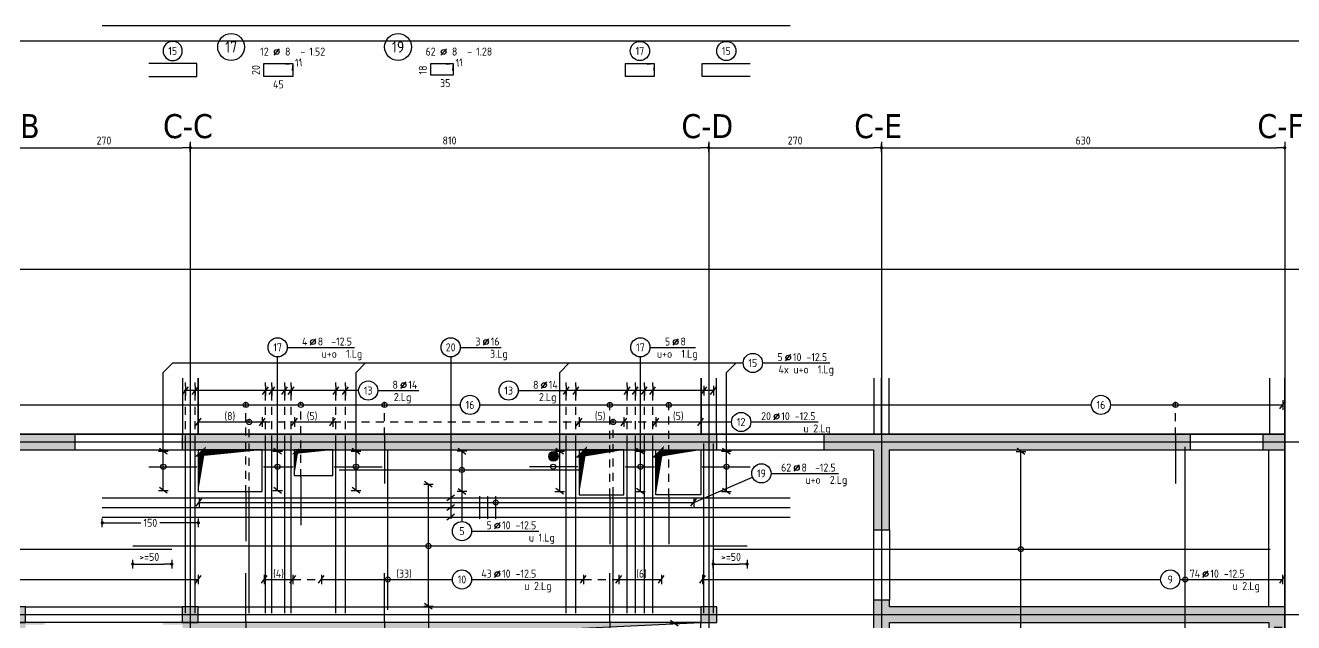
# Model space of a CAD drawing. Extents: x -3 to 123, y 0 to 106.
# Drawn here: x 30.01 to 49.83, y 54.51 to 63.85 of the extents above; entities that cross this region are included whole.
import ezdxf
from ezdxf.enums import TextEntityAlignment as Align

# ---------------------------------------------------------------- set-up
doc = ezdxf.new("R2010")
doc.units = 0
doc.header["$LTSCALE"] = 0.5
doc.header["$MEASUREMENT"] = 0
doc.header["$PDMODE"] = 2
for name, pattern in [('AUSGEZOGEN', [1000.01, 1000, 0.01]), ('HIDDEN', [0.375, 0.25, -0.125]), ('VERDECKT', [0.375, 0.25, -0.125])]:
    doc.linetypes.add(name, pattern=pattern)
doc.layers.get('0').update_dxf_attribs({"linetype": 'CONTINUOUS'})
doc.layers.get('Defpoints').update_dxf_attribs({"linetype": 'CONTINUOUS'})
for name, color, linetype in [('0_H05', 11, 'CONTINUOUS'), ('0_H10', 13, 'CONTINUOUS'), ('ACHSEN', 7, 'CONTINUOUS'), ('BETON', 7, 'CONTINUOUS'), ('DD', 7, 'CONTINUOUS'), ('Decke', 7, 'CONTINUOUS'), ('Decke Lignatur', 21, 'CONTINUOUS'), ('DRUEBER', 7, 'CONTINUOUS'), ('HOLZ-ANS', 21, 'CONTINUOUS'), ('KB', 7, 'CONTINUOUS'), ('MASSE', 7, 'CONTINUOUS'), ('RND', 7, 'CONTINUOUS'), ('SCHATTEN', 253, 'CONTINUOUS'), ('Sturz', 7, 'CONTINUOUS'), ('UZ', 7, 'CONTINUOUS')]:
    doc.layers.add(name, color=color, linetype=linetype)
doc.layers.add('ANSICHTSFENSTER', color=7, linetype='CONTINUOUS', plot=False)
doc.styles.add('HELV', font='tahoma.ttf')
doc.styles.add('TXT', font='isocp.shx')
doc.dimstyles.new('DOT_I', dxfattribs={"dimscale": 0.5, "dimtxt": 0.25, "dimasz": 0.25, "dimexe": 0.1, "dimexo": 0.3, "dimgap": 0.1, "dimtad": 1, "dimdec": 3, "dimzin": 3, "dimtxsty": 'TXT', "dimblk": 'DOT', "dimblk1": 'DOT', "dimblk2": 'DOT', "dimsah": 1, "dimcen": 0.1, "dimse1": 1, "dimse2": 1, "dimazin": 0, "dimtfac": 1, "dimtdec": 4, "dimtix": 1, "dimtmove": 2, "dimatfit": 3, "dimldrblk": 'DOT', "dimfxl": 0.7, "dimfxlon": 1, "dimtvp": 1, "dimtolj": 1, "dimtzin": 0, "dimarcsym": 0})

# ---------------------------------------------------------------- blocks, each defined once
blk = doc.blocks.new('DKB10')
at = {"layer": 'KB', "linetype": 'AUSGEZOGEN'}
h = blk.add_hatch(color=11, dxfattribs=at)
edge = h.paths.add_edge_path()
edge.add_arc((0, 0), 0.075, 0, 360)
blk.add_hatch(color=11, dxfattribs=at).paths.add_polyline_path([(7.859, -5.547), (8.309, -5.547), (8.309, -4.45), (7.859, -4.45)])
h = blk.add_hatch(color=11, dxfattribs=at)
edge = h.paths.add_edge_path()
edge.add_arc((5.675, -4.995), 0.05, 0, 360)
h = blk.add_hatch(color=11, dxfattribs=at)
edge = h.paths.add_edge_path()
edge.add_arc((8.583, -5.525), 0.04, 0, 360)
h = blk.add_hatch(color=11, dxfattribs=at)
edge = h.paths.add_edge_path()
edge.add_arc((8.773, -5.55), 0.05, 0, 360)
h = blk.add_hatch(color=11, dxfattribs=at)
edge = h.paths.add_edge_path()
edge.add_arc((9.273, -5.5), 0.05, 0, 360)
h = blk.add_hatch(color=11, dxfattribs=at)
edge = h.paths.add_edge_path()
edge.add_arc((9.573, -5.5), 0.05, 0, 360)
h = blk.add_hatch(color=11, dxfattribs=at)
edge = h.paths.add_edge_path()
edge.add_arc((10.785, -5.51), 0.0625, 0, 360)
h = blk.add_hatch(color=11, dxfattribs=at)
edge = h.paths.add_edge_path()
edge.add_arc((11.085, -5.51), 0.0625, 0, 360)
h = blk.add_hatch(color=11, dxfattribs=at)
edge = h.paths.add_edge_path()
edge.add_arc((5.335, -7.465), 0.05, 0, 360)
h = blk.add_hatch(color=11, dxfattribs=at)
edge = h.paths.add_edge_path()
edge.add_arc((11.075, -9.49), 0.0625, 0, 360)
h = blk.add_hatch(color=11, dxfattribs=at)
edge = h.paths.add_edge_path()
edge.add_arc((0, -13.05), 0.075, 0, 360)
h = blk.add_hatch(color=11, dxfattribs=at)
edge = h.paths.add_edge_path()
edge.add_arc((11.075, -13.05), 0.0625, 0, 360)
at = {"color": 0, "linetype": 'ByBlock'}
for points in [[(7.859, -5.547), (8.309, -5.547), (8.309, -4.45), (7.859, -4.45)], [(5.6, -9.09), (5.25, -9.09), (5.25, -7.59), (5.6, -7.59)]]:
    blk.add_lwpolyline(points, close=True, dxfattribs=at)
for centre, radius in [((0, 0), 0.075), ((5.675, -4.995), 0.05), ((8.583, -5.525), 0.04), ((8.773, -5.55), 0.05), ((9.273, -5.5), 0.05), ((9.573, -5.5), 0.05), ((10.785, -5.51), 0.0625), ((11.085, -5.51), 0.0625), ((5.335, -7.465), 0.05), ((11.075, -9.49), 0.0625), ((0, -13.05), 0.075), ((11.075, -13.05), 0.0625)]:
    blk.add_circle(centre, radius, dxfattribs=at)
at = {"layer": 'KB', "color": 8, "linetype": 'HIDDEN'}
for centre in [(8.084, -4.666), (8.084, -5.323)]:
    blk.add_circle(centre, 0.175, dxfattribs=at)
at = {"layer": 'KB', "color": 11, "linetype": 'AUSGEZOGEN'}
blk.add_solid([(5.25, -9.09), (5.6, -9.09), (5.25, -7.59), (5.6, -7.59)], dxfattribs=at)
blk = doc.blocks.new('DD10')
at = {"color": 0, "linetype": 'ByBlock'}
for points in [[(9.125, -0.775), (10.125, -0.775), (10.125, -0.125), (9.125, -0.125)], [(10.625, -0.525), (11.225, -0.525), (11.225, -0.125), (10.625, -0.125)], [(15.075, -0.825), (15.775, -0.825), (15.775, -0.125), (15.075, -0.125)], [(16.275, -0.125), (16.975, -0.125), (16.975, -0.825), (16.275, -0.825)], [(21.575, -9.69), (21.775, -9.69), (21.775, -9.09), (21.575, -9.09)], [(15.775, -12.775), (15.175, -12.775), (15.175, -13.375), (15.775, -13.375)], [(16.925, -12.775), (16.325, -12.775), (16.325, -13.375), (16.925, -13.375)], [(9.725, -12.975), (9.125, -12.975), (9.125, -13.375), (9.725, -13.375)], [(10.825, -12.975), (10.225, -12.975), (10.225, -13.375), (10.825, -13.375)]]:
    blk.add_lwpolyline(points, close=True, dxfattribs=at)
at = {"layer": 'DD', "color": 15, "linetype": 'AUSGEZOGEN'}
for points in [[(9.125, -0.775, 0, 0.106, 0), (9.178, -0.129, 0, 0, 0), (9.128, -0.175, 0.101, 0, 0), (10.125, -0.125, 0, 0, 0)], [(10.625, -0.525, 0, 0.0652, 0), (10.658, -0.128, 0, 0, 0), (10.627, -0.156, 0.0622, 0, 0), (11.225, -0.125, 0, 0, 0)], [(15.075, -0.825, 0, 0.114, 0), (15.132, -0.13, 0, 0, 0), (15.08, -0.182, 0.114, 0, 0), (15.775, -0.125, 0, 0, 0)], [(16.275, -0.825, 0, 0.114, 0), (16.332, -0.13, 0, 0, 0), (16.28, -0.182, 0.114, 0, 0), (16.975, -0.125, 0, 0, 0)], [(21.775, -9.69, 0, 0.0326, 0), (21.576, -9.674, 0, 0, 0), (21.59, -9.69, 0.0297, 0, 0), (21.575, -9.09, 0, 0, 0)], [(15.175, -13.375, 0, 0.0978, 0), (15.224, -12.779, 0, 0, 0), (15.179, -12.824, 0.0978, 0, 0), (15.775, -12.775, 0, 0, 0)], [(16.325, -13.375, 0, 0.0978, 0), (16.374, -12.779, 0, 0, 0), (16.329, -12.824, 0.0978, 0, 0), (16.925, -12.775, 0, 0, 0)], [(9.125, -13.375, 0, 0.0652, 0), (9.158, -12.978, 0, 0, 0), (9.127, -13.006, 0.0622, 0, 0), (9.725, -12.975, 0, 0, 0)], [(10.225, -13.375, 0, 0.0652, 0), (10.258, -12.978, 0, 0, 0), (10.227, -13.006, 0.0622, 0, 0), (10.825, -12.975, 0, 0, 0)]]:
    blk.add_lwpolyline(points, format="xyseb", dxfattribs=at)
blk = doc.blocks.new('DOT')
at = {"color": 0, "linetype": 'ByBlock'}
for p, q in [((0, 0), (-1, 0)), ((0, 0.54), (0, -0.54))]:
    blk.add_line(p, q, dxfattribs=at)
at = {"color": 0, "linetype": 'ByBlock', "const_width": 0.2}
blk.add_lwpolyline([(-0.1, 0, 1), (0.1, 0, 1)], format="xyb", close=True, dxfattribs=at)
blk = doc.blocks.new('*D29')
at = {"layer": 'Defpoints', "color": 0, "linetype": 'AUSGEZOGEN', "transparency": 16777216}
for p in [(6.3, 1.902), (9, 1.902), (9, 1.902)]:
    blk.add_point(p, dxfattribs=at)
at = {"layer": 'MASSE', "color": 0, "linetype": 'AUSGEZOGEN', "lineweight": -2, "transparency": 16777216}
blk.add_line((6.425, 1.902), (8.875, 1.902), dxfattribs=at)
at = {"layer": 'MASSE', "color": 0, "linetype": 'AUSGEZOGEN', "lineweight": -2, "transparency": 16777216, "xscale": 0.125, "yscale": 0.125, "zscale": 0.125, "rotation": 180}
blk.add_blockref('DOT', (6.3, 1.902), dxfattribs=at)
at = {"layer": 'MASSE', "color": 0, "linetype": 'AUSGEZOGEN', "lineweight": -2, "transparency": 16777216, "xscale": 0.125, "yscale": 0.125, "zscale": 0.125}
blk.add_blockref('DOT', (9, 1.902), dxfattribs=at)
at = {"layer": 'MASSE', "color": 0, "linetype": 'AUSGEZOGEN', "transparency": 16777216, "insert": (7.65, 2.014), "char_height": 0.125, "attachment_point": 5, "style": 'TXT'}
blk.add_mtext('\\A1;270', dxfattribs=at)
blk = doc.blocks.new('*D30')
at = {"layer": 'Defpoints', "color": 0, "linetype": 'AUSGEZOGEN', "transparency": 16777216}
for p in [(9, 1.902), (17.1, 1.902), (17.1, 1.902)]:
    blk.add_point(p, dxfattribs=at)
at = {"layer": 'MASSE', "color": 0, "linetype": 'AUSGEZOGEN', "lineweight": -2, "transparency": 16777216}
blk.add_line((9.125, 1.902), (16.975, 1.902), dxfattribs=at)
at = {"layer": 'MASSE', "color": 0, "linetype": 'AUSGEZOGEN', "lineweight": -2, "transparency": 16777216, "xscale": 0.125, "yscale": 0.125, "zscale": 0.125, "rotation": 180}
blk.add_blockref('DOT', (9, 1.902), dxfattribs=at)
at = {"layer": 'MASSE', "color": 0, "linetype": 'AUSGEZOGEN', "lineweight": -2, "transparency": 16777216, "xscale": 0.125, "yscale": 0.125, "zscale": 0.125}
blk.add_blockref('DOT', (17.1, 1.902), dxfattribs=at)
at = {"layer": 'MASSE', "color": 0, "linetype": 'AUSGEZOGEN', "transparency": 16777216, "insert": (13.05, 2.014), "char_height": 0.125, "attachment_point": 5, "style": 'TXT'}
blk.add_mtext('\\A1;810', dxfattribs=at)
blk = doc.blocks.new('*D31')
at = {"layer": 'Defpoints', "color": 0, "linetype": 'AUSGEZOGEN', "transparency": 16777216}
for p in [(17.1, 1.902), (19.8, 1.902), (19.8, 1.902)]:
    blk.add_point(p, dxfattribs=at)
at = {"layer": 'MASSE', "color": 0, "linetype": 'AUSGEZOGEN', "lineweight": -2, "transparency": 16777216}
blk.add_line((17.225, 1.902), (19.675, 1.902), dxfattribs=at)
at = {"layer": 'MASSE', "color": 0, "linetype": 'AUSGEZOGEN', "lineweight": -2, "transparency": 16777216, "xscale": 0.125, "yscale": 0.125, "zscale": 0.125, "rotation": 180}
blk.add_blockref('DOT', (17.1, 1.902), dxfattribs=at)
at = {"layer": 'MASSE', "color": 0, "linetype": 'AUSGEZOGEN', "lineweight": -2, "transparency": 16777216, "xscale": 0.125, "yscale": 0.125, "zscale": 0.125}
blk.add_blockref('DOT', (19.8, 1.902), dxfattribs=at)
at = {"layer": 'MASSE', "color": 0, "linetype": 'AUSGEZOGEN', "transparency": 16777216, "insert": (18.45, 2.014), "char_height": 0.125, "attachment_point": 5, "style": 'TXT'}
blk.add_mtext('\\A1;270', dxfattribs=at)
blk = doc.blocks.new('*D32')
at = {"layer": 'Defpoints', "color": 0, "linetype": 'AUSGEZOGEN', "transparency": 16777216}
for p in [(19.8, 1.902), (26.1, 1.902), (26.1, 1.902)]:
    blk.add_point(p, dxfattribs=at)
at = {"layer": 'MASSE', "color": 0, "linetype": 'AUSGEZOGEN', "lineweight": -2, "transparency": 16777216}
blk.add_line((19.925, 1.902), (25.975, 1.902), dxfattribs=at)
at = {"layer": 'MASSE', "color": 0, "linetype": 'AUSGEZOGEN', "lineweight": -2, "transparency": 16777216, "xscale": 0.125, "yscale": 0.125, "zscale": 0.125, "rotation": 180}
blk.add_blockref('DOT', (19.8, 1.902), dxfattribs=at)
at = {"layer": 'MASSE', "color": 0, "linetype": 'AUSGEZOGEN', "lineweight": -2, "transparency": 16777216, "xscale": 0.125, "yscale": 0.125, "zscale": 0.125}
blk.add_blockref('DOT', (26.1, 1.902), dxfattribs=at)
at = {"layer": 'MASSE', "color": 0, "linetype": 'AUSGEZOGEN', "transparency": 16777216, "insert": (22.95, 2.014), "char_height": 0.125, "attachment_point": 5, "style": 'TXT'}
blk.add_mtext('\\A1;630', dxfattribs=at)
blk = doc.blocks.new('Beton 2.OG')
at = {"color": 0, "linetype": 'ByBlock', "flags": 128}
for points in [[(7.26, 13.75), (0.06, 13.75), (0.06, 13.47), (0.05, 13.47), (0.05, 12.825), (0.3, 12.825), (0.3, 13.5), (7.26, 13.5)], [(17.285, 13.75), (8.935, 13.75), (8.935, 13.5), (17.285, 13.5)], [(19.985, 12.25), (19.985, 13.5), (24.685, 13.5), (24.685, 13.75), (18.96, 13.75), (18.96, 13.5), (19.735, 13.5), (19.735, 12.25)], [(26.16, 13.5), (26.16, 13.75), (25.82, 13.75), (25.82, 13.5)], [(26.16, 10.73), (26.16, 11.05), (19.985, 11.05), (19.985, 11.15), (19.735, 11.15), (19.735, 10.7), (19.985, 10.7), (19.985, 10.8), (25.91, 10.8), (25.91, 10.73)], [(6.235, 10.8), (6.485, 10.8), (6.485, 11.05), (6.235, 11.05)], [(8.935, 10.8), (9.185, 10.8), (9.185, 11.05), (8.935, 11.05)], [(17.035, 10.8), (17.285, 10.8), (17.285, 11.05), (17.035, 11.05)]]:
    blk.add_lwpolyline(points, close=True, dxfattribs=at)
blk = doc.blocks.new('Beton 1.OG')
at = {"color": 0, "linetype": 'ByBlock', "flags": 128}
for points in [[(7.26, 13.75), (0, 13.75), (0, 13.47), (-3.6, 13.47), (-3.6, 13.22), (0, 13.22), (0, 9.669), (0.3, 9.669), (0.3, 13.5), (7.26, 13.5)], [(17.285, 13.75), (8.935, 13.75), (8.935, 13.5), (17.285, 13.5)], [(19.985, 12.25), (19.985, 13.5), (24.685, 13.5), (24.685, 13.75), (18.96, 13.75), (18.96, 13.5), (19.735, 13.5), (19.735, 12.25)], [(26.16, 13.5), (26.16, 13.75), (25.82, 13.75), (25.82, 13.5)], [(26.16, 10.7), (26.16, 11.05), (19.985, 11.05), (19.985, 11.15), (19.735, 11.15), (19.735, 10.7), (19.985, 10.7), (19.985, 10.8), (25.91, 10.8), (25.91, 10.7)], [(6.235, 10.8), (6.485, 10.8), (6.485, 11.05), (6.235, 11.05)], [(8.935, 10.8), (9.185, 10.8), (9.185, 11.05), (8.935, 11.05)], [(17.035, 10.8), (17.285, 10.8), (17.285, 11.05), (17.035, 11.05)]]:
    blk.add_lwpolyline(points, close=True, dxfattribs=at)
blk = doc.blocks.new('*D91')
at = {"layer": 'Defpoints', "color": 0, "linetype": 'AUSGEZOGEN', "transparency": 16777216}
for p in [(31.691, 55.711), (32.301, 55.661), (32.301, 55.428)]:
    blk.add_point(p, dxfattribs=at)
at = {"layer": 'RND', "color": 0, "linetype": 'AUSGEZOGEN', "lineweight": -2, "transparency": 16777216}
blk.add_line((31.816, 55.428), (32.176, 55.428), dxfattribs=at)
at = {"layer": 'RND', "color": 0, "linetype": 'AUSGEZOGEN', "lineweight": -2, "transparency": 16777216, "xscale": 0.125, "yscale": 0.125, "zscale": 0.125, "rotation": 180}
blk.add_blockref('DOT', (31.691, 55.428), dxfattribs=at)
at = {"layer": 'RND', "color": 0, "linetype": 'AUSGEZOGEN', "lineweight": -2, "transparency": 16777216, "xscale": 0.125, "yscale": 0.125, "zscale": 0.125}
blk.add_blockref('DOT', (32.301, 55.428), dxfattribs=at)
at = {"layer": 'RND', "color": 0, "linetype": 'AUSGEZOGEN', "transparency": 16777216, "insert": (31.949, 55.54), "char_height": 0.125, "attachment_point": 5, "style": 'TXT'}
blk.add_mtext('\\A1;>=50', dxfattribs=at)
blk = doc.blocks.new('lei_gre')
at = {"layer": 'RND', "color": 7, "linetype": 'Continuous'}
for p, q in [((-0.09, -0.12), (0.09, 0.12)), ((0, 0.15), (0, -0.15))]:
    blk.add_line(p, q, dxfattribs=at)
blk = doc.blocks.new('RND_LEI')
at = {"layer": 'RND', "color": 7, "linetype": 'Continuous'}
blk.add_line((1.022, 0.066), (1.19, 0.27), dxfattribs=at)
for centre, radius in [((0, 0), 0.3), ((1.106, 0.168), 0.075)]:
    blk.add_circle(centre, radius, dxfattribs=at)
at = {"layer": 'RND', "color": 7, "linetype": 'Continuous', "style": 'TXT'}
blk.add_attdef('POSL', text='', height=0.25, dxfattribs=at).set_placement((0, 0), align=Align.MIDDLE)
blk.add_attdef('ANZ', text='', height=0.25, dxfattribs=at).set_placement((0.931, 0.057), align=Align.RIGHT)
for tag, p in [('DUM', (1.253, 0.057)), ('ABSTD', (1.674, 0.057)), ('POSTXT', (0.374, -0.327))]:
    blk.add_attdef(tag, p, '', height=0.25, dxfattribs=at)
blk = doc.blocks.new('*D84')
at = {"layer": 'Defpoints', "color": 0, "linetype": 'AUSGEZOGEN', "transparency": 16777216}
for p in [(31.216, 56.073), (31.216, 56.073), (32.716, 56.073)]:
    blk.add_point(p, dxfattribs=at)
at = {"layer": 'MASSE', "color": 0, "linetype": 'AUSGEZOGEN', "lineweight": -2, "transparency": 16777216}
for p, q in [((31.341, 56.073), (31.816, 56.073)), ((32.591, 56.073), (32.116, 56.073))]:
    blk.add_line(p, q, dxfattribs=at)
at = {"layer": 'MASSE', "color": 0, "linetype": 'AUSGEZOGEN', "lineweight": -2, "transparency": 16777216, "xscale": 0.125, "yscale": 0.125, "zscale": 0.125, "rotation": 180}
blk.add_blockref('DOT', (31.216, 56.073), dxfattribs=at)
at = {"layer": 'MASSE', "color": 0, "linetype": 'AUSGEZOGEN', "lineweight": -2, "transparency": 16777216, "xscale": 0.125, "yscale": 0.125, "zscale": 0.125}
blk.add_blockref('DOT', (32.716, 56.073), dxfattribs=at)
at = {"layer": 'MASSE', "color": 0, "linetype": 'AUSGEZOGEN', "transparency": 16777216, "insert": (31.966, 56.073), "char_height": 0.125, "attachment_point": 5, "style": 'TXT'}
blk.add_mtext('\\A1;150', dxfattribs=at)
blk = doc.blocks.new('RND_AUSZ')
at = {"layer": 'RND', "color": 7, "linetype": 'Continuous'}
blk.add_line((1.341, 0.262), (1.509, 0.466), dxfattribs=at)
at = {"layer": 'RND', "color": 1, "linetype": 'Continuous'}
blk.add_circle((0, 0.52), 0.42, dxfattribs=at)
at = {"layer": 'RND', "color": 7, "linetype": 'Continuous'}
blk.add_circle((1.425, 0.364), 0.075, dxfattribs=at)
at = {"layer": 'RND', "color": 7, "linetype": 'Continuous', "style": 'TXT'}
blk.add_text('-', height=0.25, dxfattribs=at).set_placement((2.163, 0.25))
for tag, p in [('WIEOFT', (-0.536, 0.25)), ('STK', (1.174, 0.25))]:
    blk.add_attdef(tag, text='', height=0.25, dxfattribs=at).set_placement(p, align=Align.RIGHT)
at = {"layer": 'RND', "color": 1, "linetype": 'Continuous', "style": 'TXT'}
blk.add_attdef('POS', text='', height=0.35, dxfattribs=at).set_placement((0, 0.52), align=Align.MIDDLE)
at = {"layer": 'RND', "color": 7, "linetype": 'Continuous', "style": 'TXT'}
for tag, p in [('DS', (1.683, 0.25)), ('LANG', (2.441, 0.25)), ('TEXT', (3.669, 0.25))]:
    blk.add_attdef(tag, p, '', height=0.25, dxfattribs=at)
blk = doc.blocks.new('RND_HIN')
at = {"layer": 'RND', "color": 7, "linetype": 'Continuous'}
blk.add_circle((0, 0), 0.3, dxfattribs=at)
at = {"layer": 'RND', "color": 7, "linetype": 'Continuous', "style": 'TXT'}
blk.add_attdef('POSI', text='', height=0.25, dxfattribs=at).set_placement((0, 0), align=Align.MIDDLE)
blk = doc.blocks.new('*D95')
at = {"layer": 'Defpoints', "color": 0, "linetype": 'AUSGEZOGEN', "transparency": 16777216}
for p in [(41.291, 55.711), (40.761, 55.661), (41.291, 55.428)]:
    blk.add_point(p, dxfattribs=at)
at = {"layer": 'RND', "color": 0, "linetype": 'AUSGEZOGEN', "lineweight": -2, "transparency": 16777216}
blk.add_line((40.886, 55.428), (41.166, 55.428), dxfattribs=at)
at = {"layer": 'RND', "color": 0, "linetype": 'AUSGEZOGEN', "lineweight": -2, "transparency": 16777216, "xscale": 0.125, "yscale": 0.125, "zscale": 0.125, "rotation": 180}
blk.add_blockref('DOT', (40.761, 55.428), dxfattribs=at)
at = {"layer": 'RND', "color": 0, "linetype": 'AUSGEZOGEN', "lineweight": -2, "transparency": 16777216, "xscale": 0.125, "yscale": 0.125, "zscale": 0.125}
blk.add_blockref('DOT', (41.291, 55.428), dxfattribs=at)
at = {"layer": 'RND', "color": 0, "linetype": 'AUSGEZOGEN', "transparency": 16777216, "insert": (41.039, 55.54), "char_height": 0.125, "attachment_point": 5, "style": 'TXT'}
blk.add_mtext('\\A1;>=50', dxfattribs=at)
blk = doc.blocks.new('Achsen EG')
at = {"color": 0, "linetype": 'ByBlock', "lineweight": -2}
for p, q in [((9, 1.994), (9, -17.354)), ((17.1, 1.994), (17.1, -17.354)), ((19.8, 1.994), (19.8, -17.354)), ((26.1, 1.994), (26.1, -17.354)), ((-4.623, 0), (28.285, 0)), ((-4.623, -2.7), (28.285, -2.7)), ((-4.623, -5.4), (28.285, -5.4))]:
    blk.add_line(p, q, dxfattribs=at)
at = {"layer": 'ACHSEN', "color": 6, "linetype": 'AUSGEZOGEN', "style": 'HELV'}
for s, p in [('C-B', (5.873, 2.052)), ('C-C', (8.573, 2.052)), ('C-D', (16.673, 2.052)), ('C-E', (19.373, 2.052)), ('C-F', (25.673, 2.052))]:
    blk.add_text(s, height=0.375, dxfattribs=at).set_placement(p)
at = {"layer": 'MASSE', "color": 7, "linetype": 'AUSGEZOGEN'}
for base, p1, p2, picture, middle in [((9, 1.902), (6.3, 1.902), (9, 1.902), '*D29', (7.65, 2.014)), ((17.1, 1.902), (9, 1.902), (17.1, 1.902), '*D30', (13.05, 2.014)), ((19.8, 1.902), (17.1, 1.902), (19.8, 1.902), '*D31', (18.45, 2.014)), ((26.1, 1.902), (19.8, 1.902), (26.1, 1.902), '*D32', (22.95, 2.014))]:
    dim = blk.add_linear_dim(base=base, p1=p1, p2=p2, dimstyle='DOT_I', override={"dimdec": 0, "dimlfac": 100}, dxfattribs=at)
    dim.commit()
    dim.dimension.update_dxf_attribs({"geometry": picture, "text_midpoint": middle})

msp = doc.modelspace()

# ---------------------------------------------------------------- hatches: boundary and pattern name
at = {"layer": '0_H05', "linetype": 'AUSGEZOGEN'}
h = msp.add_hatch(color=11, dxfattribs=at)
h.paths.add_polyline_path([(49.441, 53.392), (49.691, 53.392), (49.691, 54.442), (49.441, 54.442)])
h.paths.add_polyline_path([(49.441, 49.882), (49.691, 49.882), (49.691, 50.932), (49.441, 50.932)])
h.paths.add_polyline_path([(25.266, 46.662), (25.466, 46.662), (25.466, 54.512), (25.266, 54.512)])
h.paths.add_polyline_path([(25.516, 54.562), (29.766, 54.562), (29.766, 54.762), (25.516, 54.762)])
h.paths.add_polyline_path([(25.516, 46.412), (29.766, 46.412), (29.766, 46.612), (25.516, 46.612)])
h.paths.add_polyline_path([(44.566, 44.147), (44.816, 44.147), (44.816, 45.247), (44.566, 45.247)])
h.paths.add_polyline_path([(23.581, 56.982), (23.581, 57.182), (19.931, 57.182), (19.931, 56.982)])
edge = h.paths.add_edge_path(flags=16)
edge.add_line((21.581, 57.182), (21.581, 56.982))
at = {"layer": '0_H10', "linetype": 'AUSGEZOGEN'}
h = msp.add_hatch(color=256, dxfattribs=at)
h.paths.add_polyline_path([(40.816, 57.462), (32.466, 57.462), (32.466, 57.212), (40.816, 57.212)])
h.paths.add_polyline_path([(49.691, 57.212), (49.691, 57.462), (49.351, 57.462), (49.351, 57.212)])
h.paths.add_polyline_path([(43.516, 55.962), (43.516, 57.212), (48.216, 57.212), (48.216, 57.462), (42.491, 57.462), (42.491, 57.212), (43.266, 57.212), (43.266, 55.962)])
h.paths.add_polyline_path([(49.441, 49.882), (49.441, 43.962), (46.866, 43.962), (46.866, 45.912), (44.566, 45.912), (44.566, 45.247), (44.816, 45.247), (44.816, 45.662), (46.616, 45.662), (46.616, 43.962), (44.816, 43.962), (44.816, 44.147), (44.566, 44.147), (44.566, 43.962), (43.516, 43.962), (43.516, 44.147), (43.266, 44.147), (43.266, 43.962), (42.491, 43.962), (42.491, 43.712), (49.691, 43.712), (49.691, 49.882)])
h.paths.add_polyline_path([(49.441, 53.392), (49.441, 50.932), (49.691, 50.932), (49.691, 53.392)])
h.paths.add_polyline_path([(49.691, 54.442), (49.691, 54.762), (43.516, 54.762), (43.516, 54.862), (43.266, 54.862), (43.266, 54.412), (43.516, 54.412), (43.516, 54.512), (49.441, 54.512), (49.441, 54.442)])
h.paths.add_polyline_path([(51.586, 46.387), (51.836, 46.387), (51.836, 54.787), (51.586, 54.787)])
h.paths.add_polyline_path([(43.516, 50.882), (43.266, 50.882), (43.266, 53.402), (43.516, 53.402)])
h.paths.add_polyline_path([(30.791, 57.462), (23.591, 57.462), (23.591, 57.182), (23.581, 57.182), (23.581, 56.537), (23.831, 56.537), (23.831, 57.212), (30.791, 57.212)])
h.paths.add_polyline_path([(30.791, 43.962), (23.831, 43.962), (23.831, 44.632), (23.581, 44.632), (23.581, 43.962), (23.591, 43.962), (23.591, 43.712), (30.791, 43.712)])
h.paths.add_polyline_path([(43.516, 47.497), (43.266, 47.497), (43.266, 49.872), (43.516, 49.872)], flags=17)
h.paths.add_polyline_path([(40.816, 43.962), (32.466, 43.962), (32.466, 43.712), (40.816, 43.712)])
h.paths.add_polyline_path([(25.266, 54.512), (25.516, 54.512), (25.516, 54.762), (25.266, 54.762)])
h.paths.add_polyline_path([(29.766, 54.512), (30.016, 54.512), (30.016, 54.762), (29.766, 54.762)])
h.paths.add_polyline_path([(40.566, 54.512), (40.816, 54.512), (40.816, 54.762), (40.566, 54.762)])
h.paths.add_polyline_path([(32.466, 54.512), (32.716, 54.512), (32.716, 54.762), (32.466, 54.762)])
h.paths.add_polyline_path([(25.266, 46.412), (25.516, 46.412), (25.516, 46.662), (25.266, 46.662)])
h.paths.add_polyline_path([(29.766, 46.412), (30.016, 46.412), (30.016, 46.662), (29.766, 46.662)])
h.paths.add_polyline_path([(40.566, 46.412), (40.816, 46.412), (40.816, 46.662), (40.566, 46.662)])
h.paths.add_polyline_path([(32.466, 46.412), (32.716, 46.412), (32.716, 46.662), (32.466, 46.662)])
h.paths.add_polyline_path([(23.581, 45.732), (23.831, 45.732), (23.831, 46.662), (23.581, 46.662)])
h.paths.add_polyline_path([(23.581, 54.512), (23.831, 54.512), (23.831, 55.437), (23.581, 55.437)])
at = {"layer": 'SCHATTEN', "linetype": 'AUSGEZOGEN'}
h = msp.add_hatch(color=15, dxfattribs=at)
h.paths.add_polyline_path([(32.166, 54.512), (32.166, 54.482), (32.466, 54.482), (32.466, 54.128), (40.566, 54.512)])
h.paths.add_polyline_path([(30.316, 54.482), (30.316, 54.512), (25.516, 54.512), (25.516, 46.662), (26.216, 53.832), (30.016, 54.012), (30.016, 54.482)])

# ---------------------------------------------------------------- linework, layer by layer
at = {"layer": 'ANSICHTSFENSTER', "color": 2, "linetype": 'AUSGEZOGEN'}
msp.add_lwpolyline([(15.629, 22.053), (84.8, 22.053), (84.8, 63.603), (15.629, 63.603)], close=True, dxfattribs=at)
at = {"layer": 'Decke', "linetype": 'Continuous'}
for points in [[(23.531, 43.712), (49.691, 43.712), (49.691, 57.462), (23.591, 57.462), (23.591, 57.182), (19.931, 57.182), (19.931, 51.087), (23.531, 51.087)], [(25.516, 46.662), (40.566, 46.662), (40.566, 54.512), (25.516, 54.512)]]:
    msp.add_lwpolyline(points, close=True, dxfattribs=at)
at = {"layer": 'Decke Lignatur', "linetype": 'AUSGEZOGEN'}
msp.add_lwpolyline([(29.891, 58.337), (29.891, 57.462), (32.711, 57.462), (32.711, 58.337)], dxfattribs=at)
at = {"layer": 'Decke Lignatur'}
for points in [[(32.711, 58.337), (32.711, 57.462), (40.571, 57.462), (40.571, 58.337)], [(40.571, 58.337), (40.571, 57.462), (43.391, 57.462), (43.391, 58.337)], [(43.391, 58.337), (43.391, 57.462), (49.691, 57.462), (49.691, 58.337)]]:
    msp.add_lwpolyline(points, dxfattribs=at)
at = {"layer": 'HOLZ-ANS'}
for points in [[(32.471, 58.337), (32.471, 57.462), (32.711, 57.462), (32.711, 58.337)], [(40.571, 58.337), (40.571, 57.462), (40.811, 57.462), (40.811, 58.337)], [(43.271, 58.337), (43.271, 57.462), (43.511, 57.462), (43.511, 58.337)], [(49.451, 58.337), (49.451, 57.462), (49.691, 57.462), (49.691, 58.337)]]:
    msp.add_lwpolyline(points, dxfattribs=at)
at = {"layer": 'RND', "color": 7, "linetype": 'AUSGEZOGEN'}
for p, q in [((33.955, 57.192), (33.955, 58.667)), ((34.105, 58.817), (35.157, 58.817)), ((36.809, 58.817), (37.449, 58.817)), ((39.623, 57.192), (39.623, 58.667)), ((39.773, 58.817), (40.483, 58.817)), ((32.169, 58.423), (32.319, 58.573)), ((32.319, 58.573), (41.23, 58.573)), ((35.18, 58.423), (35.33, 58.573)), ((38.362, 58.423), (38.512, 58.573)), ((40.968, 58.423), (41.118, 58.573)), ((41.53, 58.573), (42.582, 58.573)), ((32.169, 57.192), (32.169, 58.423)), ((35.18, 57.192), (35.18, 58.423)), ((38.362, 57.192), (38.362, 58.423)), ((40.968, 57.192), (40.968, 58.423)), ((35.52, 58.141), (36.16, 58.141)), ((37.715, 58.141), (38.471, 58.141)), ((27.541, 57.917), (36.811, 57.917)), ((37.111, 57.917), (46.669, 57.917)), ((46.969, 57.917), (49.66, 57.917)), ((32.716, 57.65), (33.716, 57.65)), ((34.218, 57.65), (34.816, 57.65)), ((38.666, 57.65), (39.366, 57.65)), ((39.866, 57.65), (40.566, 57.65)), ((40.566, 57.65), (41.048, 57.65)), ((41.348, 57.65), (42.4, 57.65)), ((32.169, 56.58), (32.169, 57.192)), ((33.955, 56.578), (33.955, 57.192)), ((35.18, 56.58), (35.18, 57.192)), ((36.835, 57.194), (36.835, 56.565)), ((38.362, 56.565), (38.362, 57.192)), ((39.623, 56.564), (39.623, 57.192)), ((40.968, 56.565), (40.968, 57.192)), ((45.569, 50.052), (45.569, 57.189)), ((36.312, 54.769), (36.312, 56.676)), ((40.456, 56.391), (41.376, 56.786)), ((41.664, 56.846), (42.717, 56.846)), ((36.835, 56.565), (36.835, 56.094)), ((32.728, 56.391), (40.456, 56.391)), ((36.985, 55.944), (38.038, 55.944)), ((27.541, 55.187), (32.716, 55.187)), ((33.746, 55.187), (34.193, 55.187)), ((34.639, 55.187), (36.685, 55.187)), ((36.985, 55.187), (38.732, 55.187)), ((39.286, 55.187), (39.951, 55.187)), ((40.596, 55.187), (47.752, 55.187)), ((48.052, 55.187), (49.658, 55.187)), ((36.312, 54.769), (36.312, 53.178))]:
    msp.add_line(p, q, dxfattribs=at)
at = {"layer": 'RND', "color": 102, "linetype": 'AUSGEZOGEN'}
for p, q in [((36.659, 58.667), (36.659, 56.135)), ((35.22, 58.141), (32.494, 58.141)), ((40.782, 58.141), (38.471, 58.141))]:
    msp.add_line(p, q, dxfattribs=at)
at = {"layer": 'RND', "color": 102, "linetype": 'VERDECKT'}
for p, q in [((32.516, 57.312), (32.516, 58.269)), ((32.666, 57.312), (32.666, 58.269)), ((33.766, 57.312), (33.766, 58.269)), ((33.866, 57.312), (33.866, 58.269)), ((34.066, 57.312), (34.066, 58.269)), ((34.166, 57.312), (34.166, 58.269)), ((34.866, 57.312), (34.866, 58.269)), ((35.016, 57.312), (35.016, 58.269)), ((38.466, 57.312), (38.466, 58.269)), ((38.616, 57.312), (38.616, 58.269)), ((39.416, 57.312), (39.416, 58.269)), ((39.546, 57.312), (39.546, 58.269)), ((39.686, 57.312), (39.686, 58.269)), ((39.816, 57.312), (39.816, 58.269)), ((33.46, 56.537), (33.46, 57.967)), ((34.316, 56.787), (34.316, 57.967)), ((35.627, 57.437), (35.627, 57.967)), ((39.147, 56.487), (39.147, 57.967)), ((40.066, 56.487), (40.066, 57.967)), ((47.986, 57.437), (47.986, 57.967)), ((33.51, 56.512), (33.51, 57.7)), ((39.197, 56.504), (39.197, 57.7)), ((33.46, 54.537), (33.46, 54.007)), ((35.627, 54.537), (35.627, 54.007)), ((39.147, 54.537), (39.147, 54.007))]:
    msp.add_line(p, q, dxfattribs=at)
at = {"layer": 'RND', "color": 7, "linetype": 'VERDECKT'}
for p, q in [((33.716, 57.65), (34.218, 57.65)), ((34.816, 57.65), (38.666, 57.65)), ((39.366, 57.65), (39.866, 57.65)), ((34.193, 55.187), (34.639, 55.187)), ((38.732, 55.187), (39.286, 55.187))]:
    msp.add_line(p, q, dxfattribs=at)
at = {"layer": 'RND', "color": 1, "linetype": 'AUSGEZOGEN'}
for points in [[(31.216, 63.852), (41.966, 63.852)], [(31.941, 63.054), (32.691, 63.054), (32.691, 63.254), (31.941, 63.254)], [(34.081, 63.245), (34.191, 63.254), (34.191, 63.054), (33.741, 63.054), (33.741, 63.254), (34.191, 63.254), (34.181, 63.145)], [(36.59, 63.245), (36.699, 63.254), (36.699, 63.074), (36.349, 63.074), (36.349, 63.254), (36.699, 63.254), (36.69, 63.145)], [(39.731, 63.245), (39.841, 63.254), (39.841, 63.054), (39.391, 63.054), (39.391, 63.254), (39.841, 63.254), (39.831, 63.145)], [(41.341, 63.054), (40.591, 63.054), (40.591, 63.254), (41.341, 63.254)], [(32.516, 54.662), (32.516, 57.312)], [(32.666, 54.662), (32.666, 57.312)], [(33.766, 54.662), (33.766, 57.312)], [(33.866, 54.662), (33.866, 57.312)], [(34.066, 54.662), (34.066, 57.312)], [(34.166, 54.662), (34.166, 57.312)], [(34.866, 54.662), (34.866, 57.312)], [(35.016, 54.662), (35.016, 57.312)], [(35.627, 57.437), (35.627, 56.687)], [(38.466, 54.662), (38.466, 57.312)], [(38.616, 54.662), (38.616, 57.312)], [(39.416, 54.662), (39.416, 57.312)], [(39.546, 54.662), (39.546, 57.312)], [(39.686, 54.662), (39.686, 57.312)], [(39.816, 54.662), (39.816, 57.312)], [(40.616, 54.662), (40.616, 57.312)], [(40.766, 54.662), (40.766, 57.312)], [(47.986, 57.437), (47.986, 56.687)], [(35.677, 54.712), (35.677, 57.212)], [(48.136, 50.262), (48.136, 57.262)], [(31.941, 56.95), (32.691, 56.95)], [(33.741, 56.95), (34.191, 56.95)], [(34.841, 56.95), (35.591, 56.95)], [(34.916, 56.9), (38.666, 56.9)], [(37.891, 56.954), (38.641, 56.954)], [(39.391, 56.95), (39.841, 56.95)], [(40.591, 56.95), (41.341, 56.95)], [(34.316, 56.787), (34.316, 56.037)], [(33.46, 56.537), (33.46, 55.787)], [(33.51, 54.662), (33.51, 56.512)], [(37.114, 56.137), (37.114, 56.487)], [(37.239, 56.137), (37.239, 56.487)], [(37.364, 56.137), (37.364, 56.487)], [(39.147, 56.487), (39.147, 55.737)], [(39.197, 54.662), (39.197, 56.512)], [(40.066, 56.487), (40.066, 55.737)], [(31.216, 56.462), (41.966, 56.462)], [(31.216, 56.312), (41.966, 56.312)], [(31.216, 56.162), (41.966, 56.162)], [(31.691, 55.711), (41.291, 55.711)], [(23.801, 55.661), (32.301, 55.661)], [(40.761, 55.661), (49.461, 55.661)], [(33.46, 54.537), (33.46, 55.287)], [(35.627, 54.537), (35.627, 55.287)], [(39.147, 54.537), (39.147, 55.287)]]:
    msp.add_lwpolyline(points, dxfattribs=at)
at = {"layer": 'RND', "color": 7, "linetype": 'AUSGEZOGEN', "const_width": 0.008}
for points in [[(35.623, 57.437, -1), (35.631, 57.437, -1)], [(47.982, 57.437, -1), (47.99, 57.437, -1)], [(32.687, 56.95, 1), (32.695, 56.95, 1)], [(33.737, 56.95, 1), (33.745, 56.95, 1)], [(34.187, 56.95, 1), (34.195, 56.95, 1)], [(34.837, 56.95, 1), (34.845, 56.95, 1)], [(38.637, 56.954, 1), (38.645, 56.954, 1)], [(39.387, 56.95, 1), (39.395, 56.95, 1)], [(39.837, 56.95, 1), (39.845, 56.95, 1)], [(40.587, 56.95, 1), (40.595, 56.95, 1)], [(34.312, 56.787, -1), (34.32, 56.787, -1)], [(33.456, 56.537, -1), (33.464, 56.537, -1)], [(37.114, 56.483, 1), (37.114, 56.491, 1)], [(37.239, 56.483, 1), (37.239, 56.491, 1)], [(37.364, 56.483, 1), (37.364, 56.491, 1)], [(39.143, 56.487, -1), (39.151, 56.487, -1)], [(40.062, 56.487, -1), (40.07, 56.487, -1)], [(37.114, 56.133, 1), (37.114, 56.141, 1)], [(37.239, 56.133, 1), (37.239, 56.141, 1)], [(37.364, 56.133, 1), (37.364, 56.141, 1)], [(33.456, 54.537, 1), (33.464, 54.537, 1)], [(35.623, 54.537, 1), (35.631, 54.537, 1)], [(39.143, 54.537, 1), (39.151, 54.537, 1)]]:
    msp.add_lwpolyline(points, format="xyb", close=True, dxfattribs=at)
at = {"layer": 'RND', "color": 7, "linetype": 'AUSGEZOGEN'}
for centre in [(33.46, 57.917), (34.316, 57.917), (35.627, 57.917), (39.147, 57.917), (40.066, 57.917), (47.986, 57.917), (33.51, 57.65), (39.197, 57.65), (39.197, 57.65), (32.169, 56.95), (33.955, 56.95), (35.18, 56.95), (36.835, 56.9), (38.262, 56.95), (39.623, 56.95), (40.968, 56.95), (37.364, 56.391), (36.312, 55.711), (45.569, 55.661), (35.677, 55.187), (48.136, 55.187)]:
    msp.add_circle(centre, 0.04, dxfattribs=at)
at = {"layer": 'SCHATTEN', "color": 15, "linetype": 'AUSGEZOGEN'}
msp.add_lwpolyline([(32.466, 54.128), (40.566, 54.512), (25.516, 54.512)], dxfattribs=at)
at = {"layer": 'Sturz', "linetype": 'AUSGEZOGEN'}
msp.add_line((30.791, 57.212), (32.466, 57.212), dxfattribs=at)
at = {"layer": 'Sturz', "color": 7, "linetype": 'AUSGEZOGEN'}
for p, q in [((40.816, 57.212), (42.491, 57.212)), ((48.216, 57.212), (49.351, 57.212)), ((49.441, 54.762), (49.441, 57.212)), ((43.266, 55.962), (43.266, 54.862)), ((43.516, 55.962), (43.516, 54.862))]:
    msp.add_line(p, q, dxfattribs=at)
at = {"layer": 'UZ', "color": 7, "linetype": 'AUSGEZOGEN'}
for p, q in [((30.016, 54.762), (32.466, 54.762)), ((32.716, 54.762), (40.566, 54.762))]:
    msp.add_line(p, q, dxfattribs=at)

# ---------------------------------------------------------------- block references
at = {"color": 0, "linetype": 'ByBlock'}
msp.add_blockref('DD10', (23.591, 57.337), dxfattribs=at)
at = {"layer": 'ACHSEN', "color": 140, "linetype": 'AUSGEZOGEN'}
msp.add_blockref('Achsen EG', (23.591, 60.037), dxfattribs=at)
msp.add_blockref('Achsen EG', (23.591, 60.037), dxfattribs=at)
at = {"layer": 'BETON', "color": 6, "linetype": 'AUSGEZOGEN'}
msp.add_blockref('Beton 1.OG', (23.531, 43.712), dxfattribs=at)
at = {"layer": 'DRUEBER', "color": 7, "linetype": 'HIDDEN'}
msp.add_blockref('Beton 2.OG', (23.531, 43.712), dxfattribs=at)
at = {"layer": 'KB', "color": 9, "linetype": 'AUSGEZOGEN'}
msp.add_blockref('DKB10', (38.266, 57.112), dxfattribs=at)
at = {"layer": 'RND', "color": 40, "linetype": 'AUSGEZOGEN', "xscale": 0.5, "yscale": 0.5, "zscale": 0.5}
for p, values in [((33.229, 63.254), {'POS': '17', 'STK': '12', 'DS': '8', 'LANG': '1.52'}), ((35.837, 63.254), {'POS': '19', 'STK': '62', 'DS': '8', 'LANG': '1.28'})]:
    msp.add_blockref('RND_AUSZ', p, dxfattribs=at).add_auto_attribs(values)
at = {"layer": 'RND', "color": 7, "linetype": 'AUSGEZOGEN'}
ref = msp.add_blockref('RND_HIN', (32.316, 63.452), dxfattribs=dict(at, xscale=-0.5, yscale=0.5, zscale=0.5))
ref.add_attrib('POSI', '15', dxfattribs={"color": 7, "linetype": 'Continuous', "height": 0.125, "style": 'TXT'}).set_placement((32.316, 63.452), align=Align.MIDDLE)
at = {"layer": 'RND', "color": 7, "linetype": 'AUSGEZOGEN', "xscale": 0.5, "yscale": 0.5, "zscale": 0.5}
for name, p, values in [('RND_HIN', (39.616, 63.452), {'POSI': '17'}), ('RND_HIN', (40.966, 63.452), {'POSI': '15'}), ('RND_LEI', (33.955, 58.817), {'POSL': '17', 'DUM': '8', 'ANZ': '4', 'ABSTD': '-12.5', 'POSTXT': '       u+o  1.Lg'}), ('RND_LEI', (36.659, 58.817), {'POSL': '20', 'DUM': '16', 'ANZ': '3', 'POSTXT': '      3.Lg'}), ('RND_LEI', (39.623, 58.817), {'POSL': '17', 'DUM': '8', 'ANZ': '5', 'POSTXT': ' u+o  1.Lg'}), ('RND_LEI', (41.38, 58.573), {'POSL': '15', 'DUM': '10', 'ANZ': '5', 'ABSTD': '-12.5', 'POSTXT': '   4x u+o  1.Lg'}), ('RND_LEI', (35.37, 58.141), {'POSL': '13', 'DUM': '14', 'ANZ': '8', 'POSTXT': '   2.Lg'}), ('RND_LEI', (37.565, 58.141), {'POSL': '13', 'DUM': '14', 'ANZ': '8', 'POSTXT': '    2.Lg'}), ('RND_HIN', (36.961, 57.917), {'POSI': '16'}), ('RND_HIN', (46.819, 57.917), {'POSI': '16'}), ('RND_LEI', (41.198, 57.65), {'POSL': '12', 'DUM': '10', 'ANZ': '20', 'ABSTD': '-12.5', 'POSTXT': '           u 2.Lg'}), ('RND_LEI', (41.514, 56.846), {'POSL': '19', 'DUM': '8', 'ANZ': '62', 'ABSTD': '-12.5', 'POSTXT': '       u+o  2.Lg'}), ('RND_LEI', (36.835, 55.944), {'POSL': '5', 'DUM': '10', 'ANZ': '5', 'ABSTD': '-12.5', 'POSTXT': '            u 1.Lg'}), ('RND_LEI', (36.835, 55.187), {'POSL': '10', 'DUM': '10', 'ANZ': '43', 'ABSTD': '-12.5', 'POSTXT': '           u 2.Lg'}), ('RND_LEI', (47.902, 55.187), {'POSL': '9', 'DUM': '10', 'ANZ': '74', 'ABSTD': '-12.5', 'POSTXT': '           u 2.Lg'})]:
    msp.add_blockref(name, p, dxfattribs=at).add_auto_attribs(values)
for p in [(32.516, 58.141), (32.666, 58.141), (33.766, 58.141), (33.866, 58.141), (34.066, 58.141), (34.166, 58.141), (34.866, 58.141), (35.016, 58.141), (38.466, 58.141), (38.616, 58.141), (39.416, 58.141), (39.546, 58.141), (39.686, 58.141), (39.816, 58.141), (40.616, 58.141), (40.766, 58.141), (49.66, 57.917), (32.716, 57.65), (33.716, 57.65), (34.218, 57.65), (34.816, 57.65), (38.666, 57.65), (39.366, 57.65), (39.866, 57.65), (40.566, 57.65), (32.728, 56.391), (40.456, 56.391), (32.716, 55.187), (33.746, 55.187), (34.193, 55.187), (34.639, 55.187), (38.732, 55.187), (39.286, 55.187), (39.951, 55.187), (40.596, 55.187), (49.658, 55.187)]:
    msp.add_blockref('lei_gre', p, dxfattribs=at)
at = {"layer": 'RND', "color": 7, "linetype": 'AUSGEZOGEN', "yscale": 0.5, "zscale": 0.5}
for p, xscale, rotation in [((32.169, 57.192), 0.5, 90), ((33.955, 57.192), 0.5, 90), ((35.18, 57.192), 0.5, 90), ((36.835, 57.194), 0.5, 270), ((38.362, 57.192), 0.5, 90), ((39.623, 57.192), 0.5, 90), ((40.968, 57.192), 0.5, 90), ((45.569, 57.189), 0.5, 90), ((36.312, 56.676), 0.5, 90), ((32.169, 56.58), 0.5, 90), ((33.955, 56.578), 0.5, 90), ((35.18, 56.58), 0.5, 90), ((36.659, 56.462), -0.5, 90), ((36.835, 56.565), 0.5, 270), ((38.362, 56.565), 0.5, 90), ((39.623, 56.564), 0.5, 90), ((40.968, 56.565), 0.5, 90), ((36.659, 56.312), -0.5, 90), ((36.659, 56.162), -0.5, 90), ((36.312, 54.769), 0.5, 90), ((40.156, 54.5), 0.5, 90)]:
    msp.add_blockref('lei_gre', p, dxfattribs=dict(at, xscale=xscale, rotation=rotation))

# ---------------------------------------------------------------- texts
at = {"layer": 'RND', "color": 7, "linetype": 'AUSGEZOGEN', "style": 'TXT'}
for s, rotation, p in [('20', 90, (33.616, 63.154)), ('11', 5, (34.285, 63.269)), ('11', 5, (36.794, 63.269)), ('18', 90, (36.224, 63.154))]:
    msp.add_text(s, height=0.125, rotation=rotation, dxfattribs=at).set_placement(p, align=Align.MIDDLE)
for s, p in [('45', (33.966, 62.929)), ('35', (36.574, 62.949)), ('(8)', (33.208, 57.743)), ('(5)', (34.493, 57.743)), ('(5)', (38.994, 57.743)), ('(5)', (40.215, 57.743)), ('(4)', (33.969, 55.279)), ('(33)', (35.93, 55.279)), ('(6)', (39.641, 55.279))]:
    msp.add_text(s, height=0.125, dxfattribs=at).set_placement(p, align=Align.MIDDLE)

# ---------------------------------------------------------------- dimensions: what is measured, and where the dimension line sits
at = {"layer": 'MASSE', "color": 7, "linetype": 'AUSGEZOGEN'}
dim = msp.add_linear_dim(base=(31.216, 56.073), p1=(32.716, 56.073), p2=(31.216, 56.073), dimstyle='DOT_I', override={"dimdec": 0, "dimlfac": 100}, dxfattribs=at)
dim.commit()
dim.dimension.update_dxf_attribs({"geometry": '*D84', "text_midpoint": (31.966, 56.073), "dimtype": 160})
at = {"layer": 'RND', "color": 7, "linetype": 'AUSGEZOGEN'}
for base, p1, p2, picture, middle in [((32.301, 55.428), (31.691, 55.711), (32.301, 55.661), '*D91', (31.949, 55.54)), ((41.291, 55.428), (40.761, 55.661), (41.291, 55.711), '*D95', (41.039, 55.54))]:
    dim = msp.add_linear_dim(base=base, p1=p1, p2=p2, text='>=50', dimstyle='DOT_I', override={"dimdec": 2}, dxfattribs=at)
    dim.commit()
    dim.dimension.update_dxf_attribs({"geometry": picture, "text_midpoint": middle, "dimtype": 160})

doc.saveas('drawing.dxf')
